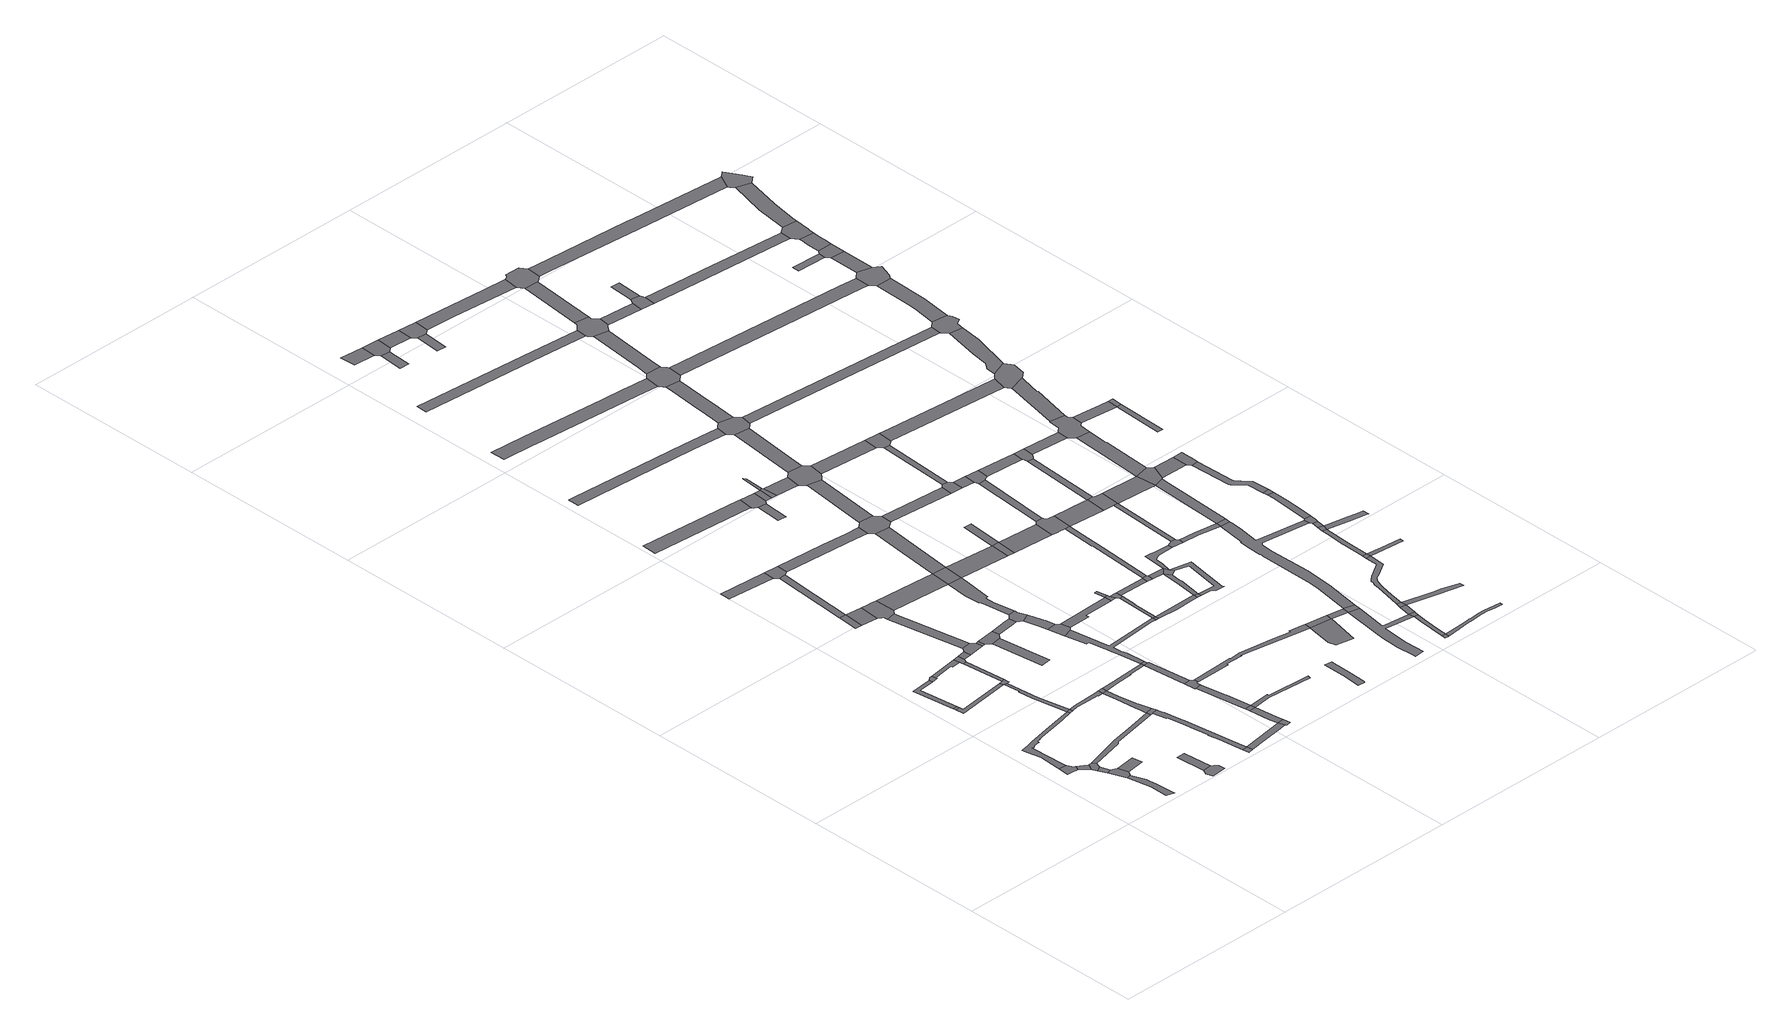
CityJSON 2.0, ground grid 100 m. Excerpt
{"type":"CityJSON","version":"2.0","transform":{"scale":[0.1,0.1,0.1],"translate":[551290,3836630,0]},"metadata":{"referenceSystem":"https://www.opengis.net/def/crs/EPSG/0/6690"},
"CityObjects":{
"road1":{"type":"Road","geometry":[{"type":"MultiSurface","lod":"1","boundaries":[[[0,1,2,3,4,5,6,7,8]]]}]},
"road2":{"type":"Road","attributes":{"RoadStructureAttribute.sectionType":"1"},"geometry":[{"type":"MultiSurface","lod":"1","boundaries":[[[6,5,9,10,11]]]}]},
"road3":{"type":"Road","attributes":{"RoadStructureAttribute.sectionType":"1"},"geometry":[{"type":"MultiSurface","lod":"1","boundaries":[[[12,13,14,15,16,17,18,19,20,21,22]]]}]},
"road4":{"type":"Road","attributes":{"RoadStructureAttribute.sectionType":"1"},"geometry":[{"type":"MultiSurface","lod":"1","boundaries":[[[23,24,25,26]]]}]},
"road5":{"type":"Road","geometry":[{"type":"MultiSurface","lod":"1","boundaries":[[[27,11,10,28,24,23,29,30,31]]]}]},
"road6":{"type":"Road","geometry":[{"type":"MultiSurface","lod":"1","boundaries":[[[26,25,18,17,32,33]]]}]},
"road7":{"type":"Road","geometry":[{"type":"MultiSurface","lod":"1","boundaries":[[[34,35,33,32]]]}]},
"road8":{"type":"Road","attributes":{"RoadStructureAttribute.sectionType":"1"},"geometry":[{"type":"MultiSurface","lod":"1","boundaries":[[[36,37,38,39,40,41,42,43,44,45,0,8,46,47,48,49,50,51,52,53,54,55,56,57,58]]]}]},
"road9":{"type":"Road","geometry":[{"type":"MultiSurface","lod":"1","boundaries":[[[59,60,61,62]]]}]},
"road10":{"type":"Road","attributes":{"RoadStructureAttribute.sectionType":"1"},"geometry":[{"type":"MultiSurface","lod":"1","boundaries":[[[63,64,60,59,65,66]]]}]},
"road11":{"type":"Road","geometry":[{"type":"MultiSurface","lod":"1","boundaries":[[[67,68,69,70,71,72,73,74,75,76,77]]]}]},
"road12":{"type":"Road","attributes":{"RoadStructureAttribute.sectionType":"1"},"geometry":[{"type":"MultiSurface","lod":"1","boundaries":[[[78,79,62,61,80,81]]]}]},
"road13":{"type":"Road","geometry":[{"type":"MultiSurface","lod":"1","boundaries":[[[82,83,84,70,69]]]}]},
"road14":{"type":"Road","attributes":{"RoadStructureAttribute.sectionType":"1"},"geometry":[{"type":"MultiSurface","lod":"1","boundaries":[[[85,86,87,27,31,88,89,90]]]}]},
"road15":{"type":"Road","geometry":[{"type":"MultiSurface","lod":"1","boundaries":[[[91,92,63,66,93,94]]]}]},
"road16":{"type":"Road","geometry":[{"type":"MultiSurface","lod":"1","boundaries":[[[95,36,58,96]]]}]},
"road17":{"type":"Road","attributes":{"RoadStructureAttribute.sectionType":"1"},"geometry":[{"type":"MultiSurface","lod":"1","boundaries":[[[97,98,99,100,101,36,95,102,103]]]}]},
"road18":{"type":"Road","attributes":{"RoadStructureAttribute.sectionType":"1"},"geometry":[{"type":"MultiSurface","lod":"1","boundaries":[[[104,105,91,94,106,107,108,109]]]}]},
"road19":{"type":"Road","geometry":[{"type":"MultiSurface","lod":"1","boundaries":[[[110,111,112,113,114,78,81,97,103]]]}]},
"road20":{"type":"Road","attributes":{"RoadStructureAttribute.sectionType":"1"},"geometry":[{"type":"MultiSurface","lod":"1","boundaries":[[[115,116,114,113]]]}]},
"road21":{"type":"Road","attributes":{"RoadStructureAttribute.sectionType":"1"},"geometry":[{"type":"MultiSurface","lod":"1","boundaries":[[[117,118,119,95,96,120,121,122,123,124]]]}]},
"road22":{"type":"Road","geometry":[{"type":"MultiSurface","lod":"1","boundaries":[[[125,126,127,128]]]}]},
"road23":{"type":"Road","geometry":[{"type":"MultiSurface","lod":"1","boundaries":[[[129,104,109,116,115,130]]]}]},
"road24":{"type":"Road","attributes":{"RoadStructureAttribute.sectionType":"1"},"geometry":[{"type":"MultiSurface","lod":"1","boundaries":[[[131,132,133,134,135,136,137,138,139,140,141,142,143,144,145,146,147,148,126,125]]]}]},
"road25":{"type":"Road","geometry":[{"type":"MultiSurface","lod":"1","boundaries":[[[149,150,151,152]]]}]},
"road26":{"type":"Road","attributes":{"RoadStructureAttribute.sectionType":"1"},"geometry":[{"type":"MultiSurface","lod":"1","boundaries":[[[153,154,129,130,155]]]}]},
"road27":{"type":"Road","geometry":[{"type":"MultiSurface","lod":"1","boundaries":[[[156,85,90,140,139]]]}]},
"road28":{"type":"Road","attributes":{"RoadStructureAttribute.sectionType":"1"},"geometry":[{"type":"MultiSurface","lod":"1","boundaries":[[[157,158,159,160]]]}]},
"road29":{"type":"Road","attributes":{"RoadStructureAttribute.sectionType":"1"},"geometry":[{"type":"MultiSurface","lod":"1","boundaries":[[[161,162,163,164,165,124,166,167,168,169,85,156]]]}]},
"road30":{"type":"Road","geometry":[{"type":"MultiSurface","lod":"1","boundaries":[[[170,117,124,165]]]}]},
"road31":{"type":"Road","attributes":{"RoadStructureAttribute.sectionType":"1"},"geometry":[{"type":"MultiSurface","lod":"1","boundaries":[[[152,151,171,172]]]}]},
"road32":{"type":"Road","geometry":[{"type":"MultiSurface","lod":"1","boundaries":[[[173,174,175,153,155,176,177]]]}]},
"road33":{"type":"Road","attributes":{"RoadStructureAttribute.sectionType":"1"},"geometry":[{"type":"MultiSurface","lod":"1","boundaries":[[[178,125,128,179,180,181]]]}]},
"road34":{"type":"Road","attributes":{"RoadStructureAttribute.sectionType":"1"},"geometry":[{"type":"MultiSurface","lod":"1","boundaries":[[[182,183,184,185,149,152]]]}]},
"road35":{"type":"Road","attributes":{"RoadStructureAttribute.sectionType":"1"},"geometry":[{"type":"MultiSurface","lod":"1","boundaries":[[[186,187,174,173]]]}]},
"road36":{"type":"Road","attributes":{"RoadStructureAttribute.sectionType":"1"},"geometry":[{"type":"MultiSurface","lod":"1","boundaries":[[[188,177,176,189]]]}]},
"road37":{"type":"Road","geometry":[{"type":"MultiSurface","lod":"1","boundaries":[[[190,191,172,171,192,193,194,187,186,195,196,197,198]]]}]},
"road38":{"type":"Road","attributes":{"RoadStructureAttribute.sectionType":"1"},"geometry":[{"type":"MultiSurface","lod":"1","boundaries":[[[199,200,201,202]]]}]},
"road39":{"type":"Road","geometry":[{"type":"MultiSurface","lod":"1","boundaries":[[[203,188,189,202,201,204]]]}]},
"road40":{"type":"Road","geometry":[{"type":"MultiSurface","lod":"1","boundaries":[[[160,159,205,206,185,184,207,208]]]}]},
"road41":{"type":"Road","attributes":{"RoadStructureAttribute.sectionType":"1"},"geometry":[{"type":"MultiSurface","lod":"1","boundaries":[[[209,210,170,165,211,212,213,214]]]}]},
"road42":{"type":"Road","geometry":[{"type":"MultiSurface","lod":"1","boundaries":[[[215,178,181,216,217,218]]]}]},
"road43":{"type":"Road","attributes":{"RoadStructureAttribute.sectionType":"1"},"geometry":[{"type":"MultiSurface","lod":"1","boundaries":[[[219,220,221,222,178,215]]]}]},
"road44":{"type":"Road","geometry":[{"type":"MultiSurface","lod":"1","boundaries":[[[223,224,221,220]]]}]},
"road45":{"type":"Road","attributes":{"RoadStructureAttribute.sectionType":"1"},"geometry":[{"type":"MultiSurface","lod":"1","boundaries":[[[225,226,227,228,229,230,224,223]]]}]},
"road46":{"type":"Road","attributes":{"RoadStructureAttribute.sectionType":"1"},"geometry":[{"type":"MultiSurface","lod":"1","boundaries":[[[231,232,203,204,233,234]]]}]},
"road47":{"type":"Road","geometry":[{"type":"MultiSurface","lod":"1","boundaries":[[[235,236,237,228,227,238,239,240]]]}]},
"road48":{"type":"Road","attributes":{"RoadStructureAttribute.sectionType":"1"},"geometry":[{"type":"MultiSurface","lod":"1","boundaries":[[[241,242,214,236,235]]]}]},
"road49":{"type":"Road","geometry":[{"type":"MultiSurface","lod":"1","boundaries":[[[243,209,214,242]]]}]},
"road50":{"type":"Road","attributes":{"RoadStructureAttribute.sectionType":"1"},"geometry":[{"type":"MultiSurface","lod":"1","boundaries":[[[244,245,246,247,248,249]]]}]},
"road51":{"type":"Road","attributes":{"RoadStructureAttribute.sectionType":"1"},"geometry":[{"type":"MultiSurface","lod":"1","boundaries":[[[250,198,197,251,252,253]]]}]},
"road52":{"type":"Road","geometry":[{"type":"MultiSurface","lod":"1","boundaries":[[[254,255,256,257,231,234,258,259]]]}]},
"road53":{"type":"Road","geometry":[{"type":"MultiSurface","lod":"1","boundaries":[[[260,261,262,263,264,265]]]}]},
"road54":{"type":"Road","attributes":{"RoadStructureAttribute.sectionType":"1"},"geometry":[{"type":"MultiSurface","lod":"1","boundaries":[[[266,259,258,267,261,260]]]}]},
"road55":{"type":"Road","attributes":{"RoadStructureAttribute.sectionType":"1"},"geometry":[{"type":"MultiSurface","lod":"1","boundaries":[[[268,269,270,271,272,223,220]]]}]},
"road56":{"type":"Road","attributes":{"RoadStructureAttribute.sectionType":"1"},"geometry":[{"type":"MultiSurface","lod":"1","boundaries":[[[273,274,208,207,275,276,277,278]]]}]},
"road57":{"type":"Road","attributes":{"RoadStructureAttribute.sectionType":"1"},"geometry":[{"type":"MultiSurface","lod":"1","boundaries":[[[252,279,280,281,282,283,284,285,256,255,286,287,288,289,290,291,292]]]}]},
"road58":{"type":"Road","geometry":[{"type":"MultiSurface","lod":"1","boundaries":[[[293,263,262,294,295,296,297,298,299,209,243,300,301,302,303,304,305]]]}]},
"road59":{"type":"Road","geometry":[{"type":"MultiSurface","lod":"1","boundaries":[[[253,252,292,306]]]}]},
"road60":{"type":"Road","attributes":{"RoadStructureAttribute.sectionType":"1"},"geometry":[{"type":"MultiSurface","lod":"1","boundaries":[[[307,265,264,308,309,310]]]}]},
"road61":{"type":"Road","geometry":[{"type":"MultiSurface","lod":"1","boundaries":[[[311,312,313,314,315]]]}]},
"road62":{"type":"Road","attributes":{"RoadStructureAttribute.sectionType":"1"},"geometry":[{"type":"MultiSurface","lod":"1","boundaries":[[[316,317,318,253,306,319,320]]]}]},
"road63":{"type":"Road","attributes":{"RoadStructureAttribute.sectionType":"1"},"geometry":[{"type":"MultiSurface","lod":"1","boundaries":[[[321,322,323,324,325,326,327,240,239,328,329,330,331,332,333,334]]]}]},
"road64":{"type":"Road","geometry":[{"type":"MultiSurface","lod":"1","boundaries":[[[249,248,335,311,315,336,337,338]]]}]},
"road65":{"type":"Road","attributes":{"RoadStructureAttribute.sectionType":"1"},"geometry":[{"type":"MultiSurface","lod":"1","boundaries":[[[339,340,341,342,343,344,345,346]]]}]},
"road66":{"type":"Road","geometry":[{"type":"MultiSurface","lod":"1","boundaries":[[[305,304,347,348]]]}]},
"road67":{"type":"Road","attributes":{"RoadStructureAttribute.sectionType":"1"},"geometry":[{"type":"MultiSurface","lod":"1","boundaries":[[[306,292,349,350]]]}]},
"road68":{"type":"Road","geometry":[{"type":"MultiSurface","lod":"1","boundaries":[[[351,352,353,354,355,356,357,358]]]}]},
"road69":{"type":"Road","attributes":{"RoadStructureAttribute.sectionType":"1"},"geometry":[{"type":"MultiSurface","lod":"1","boundaries":[[[359,338,337,360,361]]]}]},
"road70":{"type":"Road","attributes":{"RoadStructureAttribute.sectionType":"1"},"geometry":[{"type":"MultiSurface","lod":"1","boundaries":[[[362,305,348,363,364,365,366]]]}]},
"road71":{"type":"Road","geometry":[{"type":"MultiSurface","lod":"1","boundaries":[[[367,307,310,368,369]]]}]},
"road72":{"type":"Road","geometry":[{"type":"MultiSurface","lod":"1","boundaries":[[[370,371,307,367]]]}]},
"road73":{"type":"Road","geometry":[{"type":"MultiSurface","lod":"1","boundaries":[[[372,373,361,360,374,375]]]}]},
"road74":{"type":"Road","attributes":{"RoadStructureAttribute.sectionType":"1"},"geometry":[{"type":"MultiSurface","lod":"1","boundaries":[[[369,368,376]]]}]},
"road75":{"type":"Road","geometry":[{"type":"MultiSurface","lod":"1","boundaries":[[[377,378,379,278,277,380,316,320,381,382,383,384,385,386,387]]]}]},
"road76":{"type":"Road","geometry":[{"type":"MultiSurface","lod":"1","boundaries":[[[376,368,362,366,388,389]]]}]},
"road77":{"type":"Road","geometry":[{"type":"MultiSurface","lod":"1","boundaries":[[[390,391,392,393,361,373]]]}]},
"road78":{"type":"Road","attributes":{"RoadStructureAttribute.sectionType":"1"},"geometry":[{"type":"MultiSurface","lod":"1","boundaries":[[[348,347,394,395,396,397]]]}]},
"road79":{"type":"Road","attributes":{"RoadStructureAttribute.sectionType":"1"},"geometry":[{"type":"MultiSurface","lod":"1","boundaries":[[[398,375,374,399,400]]]}]},
"road80":{"type":"Road","attributes":{"RoadStructureAttribute.sectionType":"1"},"geometry":[{"type":"MultiSurface","lod":"1","boundaries":[[[401,402,403,404]]]}]},
"road81":{"type":"Road","attributes":{"RoadStructureAttribute.sectionType":"1"},"geometry":[{"type":"MultiSurface","lod":"1","boundaries":[[[405,406,377,387,407,408]]]}]},
"road82":{"type":"Road","geometry":[{"type":"MultiSurface","lod":"1","boundaries":[[[350,349,409,410]]]}]},
"road83":{"type":"Road","attributes":{"RoadStructureAttribute.sectionType":"1"},"geometry":[{"type":"MultiSurface","lod":"1","boundaries":[[[411,412,413,414,415,416,417,418,419,420,421,422]]]}]},
"road84":{"type":"Road","attributes":{"RoadStructureAttribute.sectionType":"1"},"geometry":[{"type":"MultiSurface","lod":"1","boundaries":[[[389,388,423,424,425]]]}]},
"road85":{"type":"Road","geometry":[{"type":"MultiSurface","lod":"1","boundaries":[[[426,427,428,429]]]}]},
"road86":{"type":"Road","geometry":[{"type":"MultiSurface","lod":"1","boundaries":[[[430,431,350,410]]]}]},
"road87":{"type":"Road","geometry":[{"type":"MultiSurface","lod":"1","boundaries":[[[404,403,426,429,432,433]]]}]},
"road88":{"type":"Road","geometry":[{"type":"MultiSurface","lod":"1","boundaries":[[[397,396,434,435]]]}]},
"road89":{"type":"Road","geometry":[{"type":"MultiSurface","lod":"1","boundaries":[[[436,400,399,437,405,408,438,439,440,441]]]}]},
"road90":{"type":"Road","geometry":[{"type":"MultiSurface","lod":"1","boundaries":[[[442,425,424,443,444,445]]]}]},
"road91":{"type":"Road","geometry":[{"type":"MultiSurface","lod":"1","boundaries":[[[333,446,447,448,449,450]]]}]},
"road92":{"type":"Road","attributes":{"RoadStructureAttribute.sectionType":"1"},"geometry":[{"type":"MultiSurface","lod":"1","boundaries":[[[410,409,451,452]]]}]},
"road93":{"type":"Road","attributes":{"RoadStructureAttribute.sectionType":"1"},"geometry":[{"type":"MultiSurface","lod":"1","boundaries":[[[384,383,453,454]]]}]},
"road94":{"type":"Road","attributes":{"RoadStructureAttribute.sectionType":"1"},"geometry":[{"type":"MultiSurface","lod":"1","boundaries":[[[455,456,457,397,435,458,459,460,461]]]}]},
"road95":{"type":"Road","attributes":{"RoadStructureAttribute.sectionType":"1"},"geometry":[{"type":"MultiSurface","lod":"1","boundaries":[[[444,443,455,462]]]}]},
"road96":{"type":"Road","geometry":[{"type":"MultiSurface","lod":"1","boundaries":[[[334,333,450,463]]]}]},
"road97":{"type":"Road","attributes":{"RoadStructureAttribute.sectionType":"1"},"geometry":[{"type":"MultiSurface","lod":"1","boundaries":[[[433,432,464,465]]]}]},
"road98":{"type":"Road","attributes":{"RoadStructureAttribute.sectionType":"1"},"geometry":[{"type":"MultiSurface","lod":"1","boundaries":[[[466,467,468,469,470,471]]]}]},
"road99":{"type":"Road","geometry":[{"type":"MultiSurface","lod":"1","boundaries":[[[462,455,461,472,473]]]}]},
"road100":{"type":"Road","attributes":{"RoadStructureAttribute.sectionType":"1"},"geometry":[{"type":"MultiSurface","lod":"1","boundaries":[[[474,436,441,475]]]}]},
"road101":{"type":"Road","attributes":{"RoadStructureAttribute.sectionType":"1"},"geometry":[{"type":"MultiSurface","lod":"1","boundaries":[[[476,477,478,479,442,445,480,481,482]]]}]},
"road102":{"type":"Road","attributes":{"RoadStructureAttribute.sectionType":"1"},"geometry":[{"type":"MultiSurface","lod":"1","boundaries":[[[483,484,485,486,487,473,472,488,489,435,434]]]}]},
"road103":{"type":"Road","geometry":[{"type":"MultiSurface","lod":"1","boundaries":[[[490,491,492,493]]]}]},
"road104":{"type":"Road","attributes":{"RoadStructureAttribute.sectionType":"1"},"geometry":[{"type":"MultiSurface","lod":"1","boundaries":[[[463,450,494,495]]]}]},
"road105":{"type":"Road","geometry":[{"type":"MultiSurface","lod":"1","boundaries":[[[496,497,498,452,451,499,500,476,482,501,502,503,504,505,506]]]}]},
"road106":{"type":"Road","geometry":[{"type":"MultiSurface","lod":"1","boundaries":[[[465,464,490,493,507,508]]]}]},
"road107":{"type":"Road","attributes":{"RoadStructureAttribute.sectionType":"1"},"geometry":[{"type":"MultiSurface","lod":"1","boundaries":[[[509,510,511,512,513,462,473,514,515,516,517,518]]]}]},
"road108":{"type":"Road","geometry":[{"type":"MultiSurface","lod":"1","boundaries":[[[519,520,521,346,345,522,523,474,475,524,525,526,527,528,529]]]}]},
"road109":{"type":"Road","attributes":{"function":"3","RoadStructureAttribute.sectionType":"1"},"geometry":[{"type":"MultiSurface","lod":"1","boundaries":[[[494,530,531,532,533,534,535,536,537,538,539,540,541,542,543]]]}]},
"road110":{"type":"Road","attributes":{"RoadStructureAttribute.sectionType":"1"},"geometry":[{"type":"MultiSurface","lod":"1","boundaries":[[[440,439,544,545]]]}]},
"road111":{"type":"Road","geometry":[{"type":"MultiSurface","lod":"1","boundaries":[[[546,547,454,453,548,549,550,551]]]}]},
"road112":{"type":"Road","geometry":[{"type":"MultiSurface","lod":"1","boundaries":[[[495,494,543,552,553]]]}]},
"road113":{"type":"Road","geometry":[{"type":"MultiSurface","lod":"1","boundaries":[[[554,555,556,557]]]}]},
"road114":{"type":"Road","attributes":{"RoadStructureAttribute.sectionType":"1"},"geometry":[{"type":"MultiSurface","lod":"1","boundaries":[[[558,559,496,506]]]}]},
"road115":{"type":"Road","attributes":{"RoadStructureAttribute.sectionType":"1"},"geometry":[{"type":"MultiSurface","lod":"1","boundaries":[[[539,560,554,557,561,562,563,564]]]}]},
"road116":{"type":"Road","attributes":{"RoadStructureAttribute.sectionType":"1"},"geometry":[{"type":"MultiSurface","lod":"1","boundaries":[[[549,548,565,566]]]}]},
"road117":{"type":"Road","attributes":{"RoadStructureAttribute.sectionType":"1"},"geometry":[{"type":"MultiSurface","lod":"1","boundaries":[[[567,568,569,570,519,529,571,572,573,574]]]}]},
"road118":{"type":"Road","attributes":{"RoadStructureAttribute.sectionType":"1"},"geometry":[{"type":"MultiSurface","lod":"1","boundaries":[[[575,546,551,576]]]}]},
"road119":{"type":"Road","geometry":[{"type":"MultiSurface","lod":"1","boundaries":[[[577,518,517,578,579,580]]]}]},
"road120":{"type":"Road","attributes":{"RoadStructureAttribute.sectionType":"1"},"geometry":[{"type":"MultiSurface","lod":"1","boundaries":[[[581,501,482,582,583,584]]]}]},
"road121":{"type":"Road","geometry":[{"type":"MultiSurface","lod":"1","boundaries":[[[540,539,564,585]]]}]},
"road122":{"type":"Road","attributes":{"RoadStructureAttribute.sectionType":"1"},"geometry":[{"type":"MultiSurface","lod":"1","boundaries":[[[586,540,585,587]]]}]},
"road123":{"type":"Road","geometry":[{"type":"MultiSurface","lod":"1","boundaries":[[[566,565,588,559,558,589,590,591]]]}]},
"road124":{"type":"Road","geometry":[{"type":"MultiSurface","lod":"1","boundaries":[[[592,586,587,593]]]}]},
"road125":{"type":"Road","geometry":[{"type":"MultiSurface","lod":"1","boundaries":[[[594,422,421,595,567,574,596,597,598,599]]]}]},
"road126":{"type":"Road","attributes":{"RoadStructureAttribute.sectionType":"1"},"geometry":[{"type":"MultiSurface","lod":"1","boundaries":[[[600,577,580,601]]]}]},
"road127":{"type":"Road","geometry":[{"type":"MultiSurface","lod":"1","boundaries":[[[602,545,544,603,575,576,604,605,606,607,608]]]}]},
"road128":{"type":"Road","attributes":{"RoadStructureAttribute.sectionType":"1"},"geometry":[{"type":"MultiSurface","lod":"1","boundaries":[[[609,610,611,612,613,614,615,557,556,616,617,618,619,620,621,622,623,624,625]]]}]},
"road129":{"type":"Road","attributes":{"RoadStructureAttribute.sectionType":"1"},"geometry":[{"type":"MultiSurface","lod":"1","boundaries":[[[626,579,578,627,628,629]]]}]},
"road130":{"type":"Road","geometry":[{"type":"MultiSurface","lod":"1","boundaries":[[[630,631,632,633,634,584,583,635,600,601,636]]]}]},
"road131":{"type":"Road","attributes":{"RoadStructureAttribute.sectionType":"1"},"geometry":[{"type":"MultiSurface","lod":"1","boundaries":[[[637,638,508,507,639,640,641]]]}]},
"road132":{"type":"Road","attributes":{"RoadStructureAttribute.sectionType":"1"},"geometry":[{"type":"MultiSurface","lod":"1","boundaries":[[[642,643,594,599,644,645]]]}]},
"road133":{"type":"Road","attributes":{"RoadStructureAttribute.sectionType":"1"},"geometry":[{"type":"MultiSurface","lod":"1","boundaries":[[[591,590,646,647]]]}]},
"road134":{"type":"Road","attributes":{"RoadStructureAttribute.sectionType":"1"},"geometry":[{"type":"MultiSurface","lod":"1","boundaries":[[[648,649,650,651,652,653,654,655,592,593,656,657,658,659,660,661,662,663]]]}]},
"road135":{"type":"Road","attributes":{"RoadStructureAttribute.sectionType":"1"},"geometry":[{"type":"MultiSurface","lod":"1","boundaries":[[[664,665,593,587,666,667,668]]]}]},
"road136":{"type":"Road","attributes":{"function":"3","RoadStructureAttribute.sectionType":"1"},"geometry":[{"type":"MultiSurface","lod":"1","boundaries":[[[628,669,670,671,672,673,674,675,676,677,678,679,680,553,552,681,682,683,684,685,686,687,688,689,690,691,692]]]}]},
"road137":{"type":"Road","attributes":{"RoadStructureAttribute.sectionType":"1"},"geometry":[{"type":"MultiSurface","lod":"1","boundaries":[[[693,634,633,694]]]}]},
"road138":{"type":"Road","geometry":[{"type":"MultiSurface","lod":"1","boundaries":[[[629,628,692,695]]]}]},
"road139":{"type":"Road","geometry":[{"type":"MultiSurface","lod":"1","boundaries":[[[696,697,698,699,471,470,700,701,642,645,702,703,704,705,706,707,708,709]]]}]},
"road140":{"type":"Road","attributes":{"RoadStructureAttribute.sectionType":"1"},"geometry":[{"type":"MultiSurface","lod":"1","boundaries":[[[636,601,710,711,712,713,714]]]}]},
"road141":{"type":"Road","geometry":[{"type":"MultiSurface","lod":"1","boundaries":[[[647,646,715,716,717,693,694,718,719,720,721]]]}]},
"road142":{"type":"Road","geometry":[{"type":"MultiSurface","lod":"1","boundaries":[[[722,648,663,723]]]}]},
"road143":{"type":"Road","attributes":{"function":"3","RoadStructureAttribute.sectionType":"1"},"geometry":[{"type":"MultiSurface","lod":"1","boundaries":[[[724,725,713,629,695]]]}]},
"road144":{"type":"Road","attributes":{"RoadStructureAttribute.sectionType":"1"},"geometry":[{"type":"MultiSurface","lod":"1","boundaries":[[[726,727,728,729,722,723,730,731]]]}]},
"road145":{"type":"Road","attributes":{"RoadStructureAttribute.sectionType":"1"},"geometry":[{"type":"MultiSurface","lod":"1","boundaries":[[[732,733,696,709,734]]]}]},
"road146":{"type":"Road","attributes":{"RoadStructureAttribute.sectionType":"1"},"geometry":[{"type":"MultiSurface","lod":"1","boundaries":[[[735,723,663,736,737,738]]]}]},
"road147":{"type":"Road","geometry":[{"type":"MultiSurface","lod":"1","boundaries":[[[739,726,731,740]]]}]},
"road148":{"type":"Road","geometry":[{"type":"MultiSurface","lod":"1","boundaries":[[[741,714,713,725,742,743]]]}]},
"road149":{"type":"Road","attributes":{"RoadStructureAttribute.sectionType":"1"},"geometry":[{"type":"MultiSurface","lod":"1","boundaries":[[[721,720,744,745]]]}]},
"road150":{"type":"Road","attributes":{"RoadStructureAttribute.sectionType":"1"},"geometry":[{"type":"MultiSurface","lod":"1","boundaries":[[[705,704,746,747]]]}]},
"road151":{"type":"Road","attributes":{"RoadStructureAttribute.sectionType":"1"},"geometry":[{"type":"MultiSurface","lod":"1","boundaries":[[[748,739,740,749]]]}]},
"road152":{"type":"Road","attributes":{"RoadStructureAttribute.sectionType":"1"},"geometry":[{"type":"MultiSurface","lod":"1","boundaries":[[[750,751,608,607,752,753,754]]]}]},
"road153":{"type":"Road","geometry":[{"type":"MultiSurface","lod":"1","boundaries":[[[755,688,687,748,749,756,757]]]}]},
"road154":{"type":"Road","attributes":{"RoadStructureAttribute.sectionType":"1"},"geometry":[{"type":"MultiSurface","lod":"1","boundaries":[[[758,527,526,759,760,761]]]}]},
"road155":{"type":"Road","geometry":[{"type":"MultiSurface","lod":"1","boundaries":[[[762,763,641,640,764,732,734,765,766,767,768]]]}]},
"road156":{"type":"Road","attributes":{"function":"3","RoadStructureAttribute.sectionType":"1"},"geometry":[{"type":"MultiSurface","lod":"1","boundaries":[[[769,714,741,770,771,772]]]}]},
"road157":{"type":"Road","attributes":{"RoadStructureAttribute.sectionType":"1"},"geometry":[{"type":"MultiSurface","lod":"1","boundaries":[[[773,774,775,776,755,757,777,778,779,780,781]]]}]},
"road158":{"type":"Road","attributes":{"RoadStructureAttribute.sectionType":"1"},"geometry":[{"type":"MultiSurface","lod":"1","boundaries":[[[743,742,782,783]]]}]},
"road159":{"type":"Road","attributes":{"RoadStructureAttribute.sectionType":"1"},"geometry":[{"type":"MultiSurface","lod":"1","boundaries":[[[784,785,740,731,786,787,788,789]]]}]},
"road160":{"type":"Road","geometry":[{"type":"MultiSurface","lod":"1","boundaries":[[[790,791,773,781]]]}]},
"road161":{"type":"Road","geometry":[{"type":"MultiSurface","lod":"1","boundaries":[[[792,747,746,793,794,795]]]}]},
"road162":{"type":"Road","attributes":{"RoadStructureAttribute.sectionType":"1"},"geometry":[{"type":"MultiSurface","lod":"1","boundaries":[[[796,797,798,799,800,801,802,803,804,791,790]]]}]},
"road163":{"type":"Road","geometry":[{"type":"MultiSurface","lod":"1","boundaries":[[[805,806,807,808,809,745,744,810,811,769,772,812,813,814,815,816,817]]]}]},
"road164":{"type":"Road","geometry":[{"type":"MultiSurface","lod":"1","boundaries":[[[818,819,820,792,795]]]}]},
"road165":{"type":"Road","geometry":[{"type":"MultiSurface","lod":"1","boundaries":[[[783,782,801,800,821,822]]]}]},
"road166":{"type":"Road","attributes":{"RoadStructureAttribute.sectionType":"1"},"geometry":[{"type":"MultiSurface","lod":"1","boundaries":[[[823,824,597,596,825,826,827,828]]]}]},
"road167":{"type":"Road","attributes":{"function":"3","RoadStructureAttribute.sectionType":"1"},"geometry":[{"type":"MultiSurface","lod":"1","boundaries":[[[829,830,831,832,833,805,817]]]}]},
"road168":{"type":"Road","attributes":{"RoadStructureAttribute.sectionType":"1"},"geometry":[{"type":"MultiSurface","lod":"1","boundaries":[[[834,835,815,814,836,837]]]}]},
"road169":{"type":"Road","geometry":[{"type":"MultiSurface","lod":"1","boundaries":[[[838,839,840,836]]]}]},
"road170":{"type":"Road","geometry":[{"type":"MultiSurface","lod":"1","boundaries":[[[841,842,754,753,843,833,832,844,845]]]}]},
"road171":{"type":"Road","geometry":[{"type":"MultiSurface","lod":"1","boundaries":[[[837,836,840,846]]]}]},
"road172":{"type":"Road","attributes":{"function":"3","RoadStructureAttribute.sectionType":"1"},"geometry":[{"type":"MultiSurface","lod":"1","boundaries":[[[847,848,849,850,842,841,851,852]]]}]},
"road173":{"type":"Road","attributes":{"RoadStructureAttribute.sectionType":"1"},"geometry":[{"type":"MultiSurface","lod":"1","boundaries":[[[853,854,855,794,793,856,857,858]]]}]},
"road174":{"type":"Road","geometry":[{"type":"MultiSurface","lod":"1","boundaries":[[[859,761,760,847,852,860,861,862,863,864,865]]]}]},
"road175":{"type":"Road","attributes":{"RoadStructureAttribute.sectionType":"1"},"geometry":[{"type":"MultiSurface","lod":"1","boundaries":[[[866,867,868,767,766,869,870,871,872]]]}]},
"road176":{"type":"Road","attributes":{"function":"3","RoadStructureAttribute.sectionType":"1"},"geometry":[{"type":"MultiSurface","lod":"1","boundaries":[[[873,874,875,876,877,859,865,878,879,880]]]}]},
"road177":{"type":"Road","geometry":[{"type":"MultiSurface","lod":"1","boundaries":[[[881,882,883,884]]]}]},
"road178":{"type":"Road","geometry":[{"type":"MultiSurface","lod":"1","boundaries":[[[885,886,828,827,887,873,880,888,889,890,891]]]}]},
"road179":{"type":"Road","attributes":{"function":"3","RoadStructureAttribute.sectionType":"1"},"geometry":[{"type":"MultiSurface","lod":"1","boundaries":[[[892,885,891,893]]]}]},
"road180":{"type":"Road","geometry":[{"type":"MultiSurface","lod":"1","boundaries":[[[894,884,883,892,893,895]]]}]},
"road181":{"type":"Road","attributes":{"function":"3","RoadStructureAttribute.sectionType":"1"},"geometry":[{"type":"MultiSurface","lod":"1","boundaries":[[[896,897,898,899,900,894,895,901,902,903,904]]]}]},
"road182":{"type":"Road","geometry":[{"type":"MultiSurface","lod":"1","boundaries":[[[905,906,858,857,907,896,904,908,909,910]]]}]},
"road183":{"type":"Road","attributes":{"function":"3","RoadStructureAttribute.sectionType":"1"},"geometry":[{"type":"MultiSurface","lod":"1","boundaries":[[[911,912,913,905,910,914,915,916,917]]]}]},
"road184":{"type":"Road","geometry":[{"type":"MultiSurface","lod":"1","boundaries":[[[918,919,872,871,920,911,917,921,922,923,924]]]}]}
},
"vertices":[
[93,539,0],[90,479,0],[120,477,0],[133,476,0],[142,476,0],[150,475,0],[161,499,0],[152,504,0],[135,535,0],
[186,439,0],[193,432,0],[211,467,0],
[326,36,0],[324,64,0],[319,142,0],[315,184,0],[312,200,0],[285,276,0],[261,268,0],[285,142,0],[285,52,0],[285,45,0],[326,33,0],
[235,421,0],[207,405,0],[225,361,0],[252,371,0],
[233,469,0],[199,425,0],[237,427,0],[241,440,0],[245,451,0],
[300,302,0],[283,355,0],
[399,315,0],[391,370,0],
[444,841,0],[300,811,0],[164,782,0],[130,773,0],[83,763,0],[82,763,0],[80,762,0],[86,735,0],[103,662,0],[94,548,0],[135,546,0],[134,564,0],[127,735,0],[127,739,0],[126,746,0],[138,742,0],[149,750,0],[181,755,0],[180,764,0],[200,768,0],[199,771,0],[385,810,0],[447,823,0],
[121,1224,0],[98,1220,0],[100,1205,0],[123,1209,0],
[182,1461,0],[68,1449,0],[96,1430,0],[184,1441,0],
[617,56,0],[610,63,0],[597,75,0],[550,71,0],[543,58,0],[538,48,0],[536,45,0],[547,9,0],[616,14,0],[627,15,0],[624,50,0],
[391,1220,0],[125,1185,0],[103,1160,0],[392,1199,0],
[583,231,0],[561,229,0],[537,227,0],
[692,580,0],[572,556,0],[433,526,0],[425,493,0],[437,507,0],[696,557,0],
[213,1476,0],[200,1474,0],[217,1445,0],[216,1452,0],
[465,846,0],[468,827,0],
[397,1197,0],[410,1110,0],[403,1108,0],[410,1025,0],[413,1005,0],[432,1016,0],[413,1194,0],
[378,1500,0],[347,1495,0],[330,1471,0],[333,1461,0],[351,1463,0],[383,1467,0],
[425,1197,0],[430,1198,0],[428,1210,0],[427,1225,0],[410,1223,0],
[404,1447,0],[385,1445,0],
[663,860,0],[622,858,0],[512,853,0],[504,835,0],[511,836,0],[637,836,0],[637,833,0],[664,834,0],
[820,67,0],[791,61,0],[796,29,0],[825,34,0],
[412,1505,0],[414,1469,0],
[807,147,0],[770,417,0],[765,447,0],[758,496,0],[753,529,0],[751,528,0],[748,540,0],[747,541,0],[741,566,0],[710,560,0],[726,486,0],[733,486,0],[748,383,0],[754,339,0],[765,257,0],[762,256,0],[773,197,0],[780,147,0],
[251,2102,0],[243,1992,0],[278,1989,0],[286,2099,0],
[456,1512,0],[453,1512,0],[461,1475,0],
[734,591,0],
[6,2621,0],[4,2562,0],[262,2542,0],[266,2602,0],
[716,659,0],[716,660,0],[702,744,0],[699,744,0],[691,836,0],[673,754,0],[686,642,0],[689,611,0],[691,588,0],
[690,862,0],
[369,1982,0],[378,2092,0],
[523,1543,0],[471,1535,0],[463,1522,0],[548,1486,0],[543,1524,0],
[1058,104,0],[920,50,0],[1020,64,0],[1067,70,0],
[302,2313,0],[320,2522,0],[321,2522,0],[282,2519,0],
[447,1952,0],[397,1942,0],
[559,1526,0],[564,1488,0],
[436,2087,0],[421,2088,0],[384,1971,0],[385,1970,0],[393,1965,0],[451,1957,0],[461,1969,0],[466,1975,0],[466,2085,0],
[629,1187,0],[684,1194,0],[647,1475,0],[593,1468,0],
[662,1541,0],[667,1501,0],
[278,2524,0],[281,2520,0],[341,2535,0],[345,2596,0],
[953,879,0],[766,866,0],[766,843,0],[859,849,0],[859,854,0],[954,860,0],
[1094,110,0],[1072,70,0],[1076,66,0],[1100,70,0],
[1088,150,0],[1073,267,0],[1035,262,0],[1049,150,0],
[1070,292,0],[1032,287,0],
[1052,432,0],[1048,432,0],[1027,570,0],[992,565,0],[1022,364,0],[1029,310,0],
[789,1559,0],[759,1555,0],[760,1513,0],[793,1517,0],
[1018,631,0],[980,627,0],[986,564,0],[1024,594,0],[1035,594,0],[1035,620,0],
[987,865,0],[981,865,0],
[979,883,0],
[595,3097,0],[31,3140,0],[26,3061,0],[589,3017,0],[594,3017,0],[602,3096,0],
[754,2062,0],[755,1952,0],[789,1950,0],[799,2060,0],
[851,1570,0],[850,1586,0],[810,1580,0],[801,1571,0],[820,1500,0],[867,1522,0],
[904,1381,0],[852,1374,0],[870,1285,0],[920,1299,0],[934,1315,0],[924,1365,0],
[897,1428,0],[844,1417,0],
[1173,278,0],[1416,261,0],[1421,278,0],[1183,293,0],[1183,303,0],
[749,2564,0],[615,2576,0],[688,2509,0],[750,2504,0],[821,2499,0],[826,2559,0],
[788,1943,0],[777,1830,0],[784,1746,0],[788,1744,0],[789,1732,0],[790,1730,0],[810,1586,0],[830,1701,0],[830,1719,0],[831,1731,0],[831,1753,0],[844,1753,0],[868,1943,0],[868,1945,0],
[954,1083,0],[893,1168,0],[908,1170,0],[925,1079,0],[927,1065,0],[931,1042,0],[936,1011,0],[970,987,0],[962,1014,0],[960,1063,0],[1227,1087,0],[1253,1085,0],[1254,1108,0],
[878,2054,0],
[1219,1376,0],[1054,1317,0],[1053,1334,0],[1219,1337,0],
[618,2994,0],[608,2857,0],[631,2856,0],[655,2854,0],[664,2989,0],
[844,2470,0],[822,2273,0],[799,2062,0],[901,2264,0],[924,2464,0],
[1690,587,0],[1618,598,0],[1616,588,0],[1518,602,0],[1330,630,0],[1269,625,0],[1269,628,0],[1228,598,0],[1228,605,0],[1321,605,0],[1322,610,0],[1690,549,0],[1702,548,0],[1706,584,0],
[604,3007,0],[665,2991,0],[680,3010,0],[686,3090,0],
[739,3595,0],[486,3612,0],[84,3639,0],[55,3642,0],[53,3581,0],[740,3533,0],[930,3519,0],[937,3577,0],
[1268,1084,0],[1269,1105,0],
[1140,1923,0],[1149,2031,0],
[1570,69,0],[1570,70,0],[1573,155,0],[1577,286,0],[1537,288,0],[1535,154,0],[1528,65,0],[1566,61,0],
[711,3088,0],[717,3007,0],[723,3087,0],
[1261,1323,0],[1269,1113,0],[1273,1241,0],[1277,1244,0],[1279,1323,0],
[1235,1380,0],[1247,1338,0],[1237,1369,0],
[1226,1438,0],[1211,1436,0],
[739,3089,0],[736,3093,0],[745,3005,0],[742,3085,0],
[1239,1368,0],
[858,2589,0],[858,2585,0],[838,2568,0],[829,2489,0],[944,2479,0],[948,2481,0],[961,2490,0],[963,2551,0],[955,2561,0],[938,2583,0],[937,2584,0],
[1280,1337,0],[1280,1367,0],
[743,3198,0],[738,3204,0],[733,3211,0],[732,3205,0],
[1381,1077,0],[1473,1082,0],[1512,1082,0],[1515,1106,0],
[744,3085,0],[872,2995,0],[884,3075,0],
[132,5182,0],[136,5096,0],[252,5089,0],[258,5172,0],
[901,2968,0],[900,2960,0],[979,2950,0],[979,2952,0],
[1181,1920,0],[1189,2028,0],
[872,4099,0],[870,4100,0],[734,4110,0],[267,4147,0],[76,4161,0],[77,4080,0],[261,4067,0],[262,4067,0],[735,4031,0],[866,4020,0],[986,4009,0],[995,4090,0],
[1425,1335,0],[1443,1333,0],[1445,1364,0],
[273,5065,0],[264,4933,0],[314,4930,0],[323,5060,0],
[1206,2222,0],[1165,2225,0],
[349,5082,0],[355,5165,0],
[1536,1081,0],[1537,1100,0],
[914,3102,0],[894,2975,0],[994,2968,0],[1011,2986,0],[1022,3066,0],[994,3094,0],
[1448,1366,0],[1475,1330,0],[1477,1360,0],[1473,1365,0],
[1675,407,0],[1688,367,0],[1782,349,0],[1820,530,0],[1820,533,0],
[1403,1903,0],[1412,2012,0],
[1316,2462,0],[1321,2524,0],
[1537,1323,0],[1531,1236,0],[1515,1108,0],[1558,1228,0],[1553,1229,0],[1560,1290,0],[1561,1292,0],
[1569,1356,0],
[1824,566,0],
[469,5074,0],[475,5155,0],
[729,4613,0],[103,4661,0],[98,4601,0],[729,4553,0],[1042,4528,0],[1047,4588,0],
[1594,1309,0],[1581,1329,0],
[956,3485,0],[1039,3476,0],
[1481,1896,0],[1467,1712,0],[1472,1712,0],[1469,1671,0],[1493,1669,0],[1501,1772,0],[1509,1894,0],
[1597,1077,0],[1614,1062,0],[1663,1061,0],[1657,1070,0],[1697,1306,0],[1667,1288,0],[1634,1095,0],
[492,5051,0],[482,4915,0],[531,4911,0],[542,5047,0],
[1913,516,0],[1916,551,0],
[1429,2031,0],[1428,2029,0],[1423,2024,0],[1431,1900,0],[1457,1898,0],[1517,2004,0],[1486,2006,0],[1485,2006,0],[1469,2024,0],[1467,2026,0],[1466,2027,0],
[568,5067,0],[575,5148,0],
[1632,1479,0],[1615,1480,0],[1580,1483,0],[1579,1477,0],[1579,1472,0],[1595,1388,0],[1598,1432,0],[1629,1446,0],[1717,1447,0],[1716,1471,0],
[971,3606,0],[949,3587,0],[939,3577,0],[932,3516,0],[940,3506,0],[1059,3494,0],[1063,3497,0],[1070,3504,0],[1079,3563,0],[1068,3575,0],[1052,3593,0],
[1883,311,0],[1877,255,0],[1872,158,0],[1878,64,0],[1878,50,0],[1931,53,0],[1926,158,0],[1937,305,0],[1954,303,0],[2099,282,0],[2094,310,0],[1959,326,0],[1943,329,0],[1970,502,0],
[1336,2960,0],[1342,3041,0],
[1338,2541,0],[1337,2540,0],[1382,2457,0],[1387,2519,0],[1371,2531,0],[1368,2534,0],
[1975,538,0],[1919,551,0],
[2078,82,0],[2075,60,0],[2096,57,0],[2101,80,0],
[1502,2431,0],[1462,2427,0],
[2094,237,0],[2103,125,0],[2112,208,0],[2116,234,0],[2123,279,0],
[1453,2451,0],[1458,2513,0],
[1010,3978,0],[987,3747,0],[986,3739,0],[977,3648,0],[1058,3649,0],[1066,3731,0],[1067,3747,0],[1088,3972,0],
[1362,2936,0],[1392,2931,0],
[1747,1486,0],[1780,1442,0],[1782,1467,0],[1772,1484,0],
[1696,1991,0],[1515,1894,0],[1708,1879,0],[1716,1989,0],
[2127,305,0],
[2108,379,0],[2138,373,0],
[1457,2440,0],[1502,2432,0],[1529,2445,0],[1533,2507,0],
[2115,410,0],[2138,403,0],
[1023,4116,0],[1001,3988,0],[1121,4000,0],[1128,4079,0],[1121,4089,0],[1104,4113,0],
[1768,1875,0],[1793,1873,0],
[1422,3034,0],[1362,2938,0],[1395,2934,0],[1397,2935,0],[1415,2948,0],[1422,2954,0],[1428,3034,0],
[2356,95,0],[2321,95,0],[2270,92,0],[2261,92,0],[2258,92,0],[2203,86,0],[2133,83,0],[2179,66,0],[2241,74,0],[2259,75,0],[2270,76,0],[2293,77,0],[2333,80,0],[2368,80,0],[2403,75,0],[2450,71,0],[2451,86,0],
[1875,1460,0],[1873,1435,0],[1994,1415,0],[1996,1443,0],
[1763,1985,0],[1760,1985,0],[1754,1990,0],[1751,1992,0],[1717,1992,0],[1764,1875,0],[1801,1982,0],
[985,5116,0],[724,5136,0],[731,5057,0],[1096,5027,0],[1105,5107,0],
[1065,4498,0],[1030,4180,0],[1112,4181,0],[1145,4485,0],
[1739,2431,0],[1743,2490,0],
[2278,768,0],[2275,699,0],[2190,646,0],[2170,628,0],[2163,620,0],[2161,608,0],[2153,588,0],[2149,558,0],[2152,478,0],[2169,556,0],[2183,601,0],[2191,611,0],[2198,621,0],[2223,634,0],[2297,679,0],[2304,767,0],
[2341,355,0],[2309,362,0],[2302,334,0],[2436,303,0],[2433,326,0],
[1972,1260,0],[1967,1260,0],[1962,1191,0],[1957,1130,0],[1961,1130,0],[1960,1113,0],[1960,1112,0],[1956,801,0],[1955,796,0],[1955,795,0],[1950,742,0],[1920,553,0],[2006,733,0],[2014,819,0],[2018,886,0],[2016,1107,0],[2020,1175,0],[2033,1188,0],[2294,1152,0],[2294,1184,0],[2024,1222,0],[2042,1340,0],[2048,1394,0],[2049,1412,0],
[1743,2400,0],[1777,2398,0],
[2051,1440,0],
[1081,4637,0],[1079,4618,0],[1056,4595,0],[1049,4588,0],[1043,4527,0],[1047,4520,0],[1167,4511,0],[1175,4520,0],[1178,4520,0],[1185,4579,0],[1182,4582,0],[1176,4590,0],[1159,4612,0],[1161,4629,0],
[1801,1872,0],[2004,1857,0],[2009,1856,0],[2019,1856,0],[2007,1967,0],
[1744,2420,0],[1744,2414,0],[1744,2411,0],[1782,2405,0],[1784,2407,0],[1798,2426,0],[1802,2486,0],
[2279,793,0],[2304,792,0],
[2074,1859,0],[2075,1872,0],
[2293,1065,0],[2292,1032,0],[2284,921,0],[2284,915,0],[2308,914,0],[2314,1059,0],
[1119,4993,0],[1085,4672,0],[1197,4990,0],
[2390,782,0],[2387,759,0],[2494,750,0],[2495,770,0],
[2298,1100,0],[2325,1090,0],
[2087,1985,0],[2083,1879,0],[2114,1963,0],
[2005,2410,0],[2007,2469,0],
[1372,4504,0],[1377,4565,0],
[2305,1138,0],[2332,1134,0],
[2091,2981,0],[1492,3029,0],[2085,2902,0],[2088,2902,0],[2108,2980,0],
[2305,1192,0],[2335,1151,0],[2340,1187,0],
[2197,3476,0],[2193,3417,0],[2195,3417,0],[2201,3476,0],
[1134,5134,0],[1126,5116,0],[1119,4994,0],[1199,4991,0],[1231,5017,0],[1240,5096,0],[1214,5131,0],
[2034,2380,0],[2105,2259,0],[2102,2263,0],[2112,2374,0],
[2322,1445,0],[2323,1404,0],[2321,1379,0],[2309,1243,0],[2346,1244,0],[2347,1254,0],[2353,1351,0],[2356,1401,0],[2355,1440,0],
[2232,1877,0],[2234,1961,0],
[2519,1052,0],[2438,1068,0],[2432,1035,0],[2528,1016,0],[2536,1014,0],[2536,1048,0],
[2356,1472,0],[2320,1470,0],
[1396,4594,0],[1448,4498,0],[1453,4559,0],[1444,4585,0],
[2351,1570,0],[2317,1612,0],[2297,1632,0],[2292,1644,0],[2287,1857,0],[2250,1856,0],[2258,1630,0],[2260,1620,0],[2315,1560,0],
[2044,2559,0],[2041,2558,0],[2036,2499,0],[2036,2498,0],[2010,2472,0],[2007,2410,0],[2026,2390,0],[2117,2433,0],[2117,2436,0],[2133,2451,0],[2139,2510,0],[2124,2529,0],[2125,2549,0],
[1453,4725,0],[1428,4726,0],[1404,4728,0],
[2287,1882,0],[2288,1961,0],
[2140,4005,0],[1745,4034,0],[1739,3955,0],[2134,3926,0],[2234,3918,0],[2237,3998,0],
[2177,2771,0],[2172,2773,0],[2199,2886,0],[2201,2898,0],[2111,2870,0],
[2299,2491,0],[2191,2504,0],[2342,2430,0],[2345,2489,0],
[2330,2158,0],[2358,2155,0],[2369,2431,0],
[2224,3041,0],[2137,3009,0],[2110,2872,0],[2236,2925,0],[2250,2996,0],
[2371,2488,0],
[2223,3384,0],[2182,3192,0],[2168,3096,0],[2142,3062,0],[2281,3257,0],[2297,3373,0],
[1794,4533,0],[1792,4533,0],[1701,4540,0],[1696,4478,0],[2252,4436,0],[2255,4496,0],
[2234,3506,0],[2300,3393,0],[2305,3417,0],[2309,3419,0],[2332,3432,0],[2328,3474,0],[2318,3495,0],
[1865,5048,0],[1825,5052,0],[1364,5087,0],[1292,5012,0],[1818,4972,0],[2344,4932,0],[2383,5008,0],
[2263,3887,0],[2255,3666,0],[2254,3661,0],[2253,3640,0],[2252,3633,0],[2339,3646,0],[2340,3661,0],[2347,3885,0],
[2096,4263,0],[2095,4223,0],[2256,4216,0],[2258,4256,0],
[2272,4029,0],[2240,4001,0],[2237,3918,0],[2347,3889,0],[2363,3913,0],[2385,3983,0],[2351,4010,0],
[2273,4193,0],[2353,4191,0],
[2274,4274,0],[2354,4273,0],
[2279,4401,0],[2279,4389,0],[2278,4381,0],[2276,4363,0],[2274,4325,0],[2355,4322,0],[2355,4357,0],[2358,4380,0],[2359,4392,0],
[2291,4523,0],[2257,4498,0],[2253,4436,0],[2362,4423,0],[2363,4432,0],[2372,4515,0],
[2368,4901,0],[2317,4698,0],[2294,4542,0],[2373,4531,0],[2395,4663,0],[2401,4686,0],[2447,4877,0],
[2415,5034,0],[2406,5027,0],[2353,4920,0],[2447,4878,0],[2464,4891,0],[2482,4906,0],[2462,4954,0]
]}
